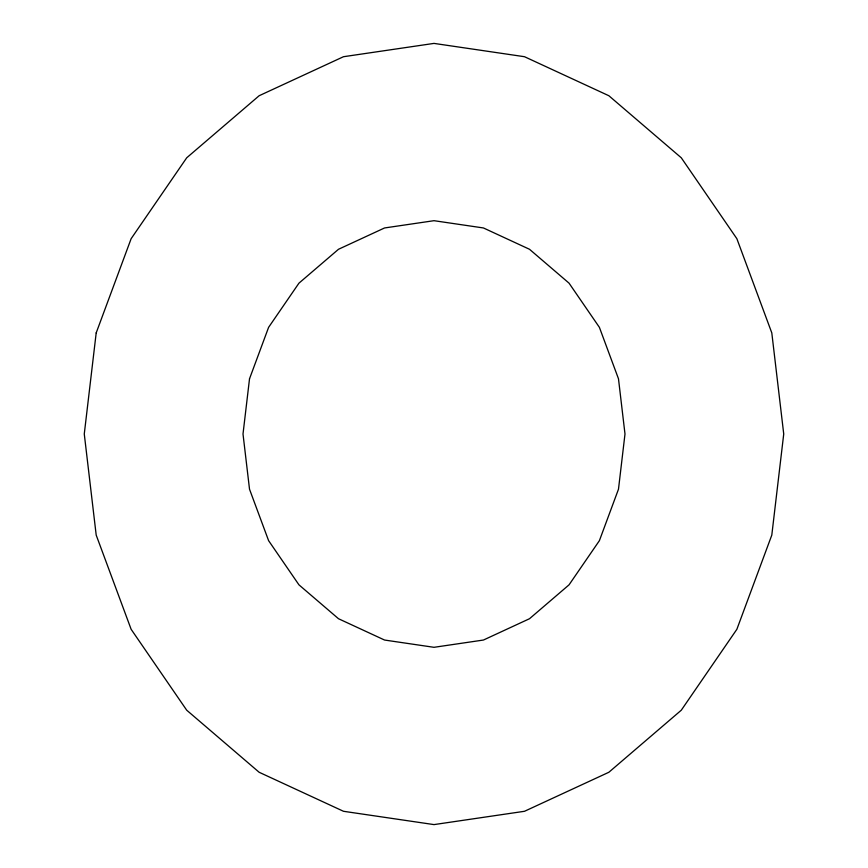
<?xml version="1.0" encoding="UTF-8"?>
<svg xmlns="http://www.w3.org/2000/svg" width="868" height="868" viewBox="0 0 868 868"><rect width="100%" height="100%" fill="white"/><g stroke="black" fill="none" stroke-linecap="round" stroke-linejoin="round"><path stroke-width="1.3" d="M96.196 332.911L84.272 434L96.196 535.089L131.133 629.3L186.707 710.198L259.141 772.27L343.489 811.287L434 824.6L524.511 811.287L608.859 772.27L681.293 710.198L736.867 629.3L771.804 535.089L783.728 434L771.804 332.911L736.867 238.7L681.293 157.802L608.859 95.73L524.511 56.713L434 43.4L343.489 56.713L259.141 95.73L186.707 157.802L131.133 238.7L96.196 332.911M249.517 378.795L243.007 434L249.517 489.205L268.603 540.655L298.95 584.837L338.509 618.732L384.567 640.041L434 647.311L483.433 640.041L529.491 618.732L569.05 584.837L599.397 540.655L618.483 489.205L624.993 434L618.483 378.795L599.397 327.344L569.05 283.163L529.491 249.268L483.433 227.958L434 220.689L384.567 227.958L338.509 249.268L298.95 283.163L268.603 327.344L249.517 378.795"/></g></svg>
